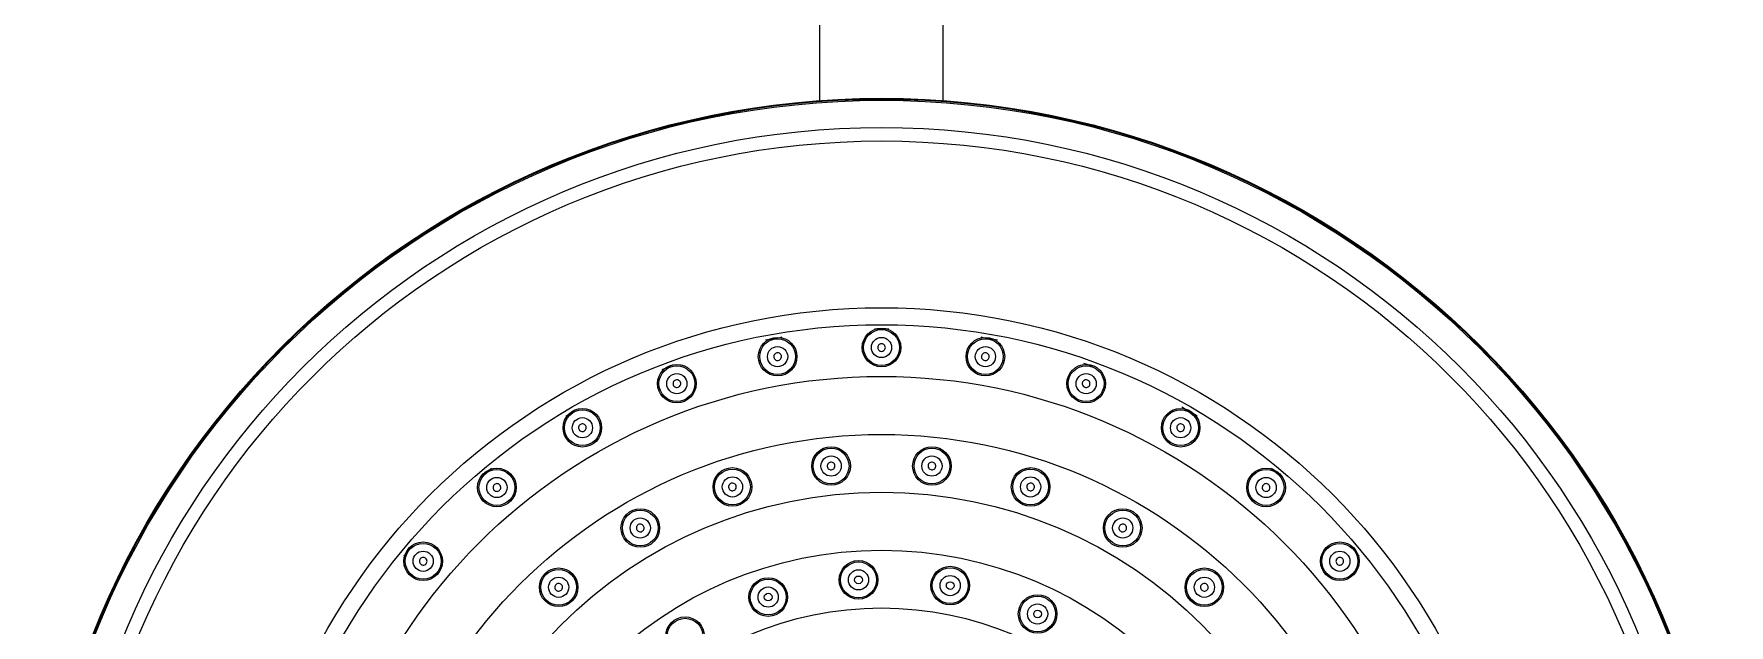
# Model space of a CAD drawing. Header units: millimetres. Extents: x -551172 to 227904, y -3435 to 261611.
# Drawn here: x 170330.8 to 170550.4, y 90977.4 to 91054 of the extents above; entities that cross this region are included whole.
import ezdxf

# ---------------------------------------------------------------- set-up
doc = ezdxf.new("R2010")
doc.units = ezdxf.units.MM
doc.header["$LTSCALE"] = 100
doc.layers.add('F-HAT', color=251, linetype='Continuous')

msp = doc.modelspace()

# ---------------------------------------------------------------- linework, layer by layer
at = {"layer": 'F-HAT'}
for p, q in [((170432.63, 91045.33), (170432.63, 91271.8)), ((170448.63, 91045.33), (170448.63, 91271.8)), ((170459.76, 90997.58), (170459.81, 90997.75)), ((170458.59, 90993.19), (170458.64, 90993.39)), ((170451.06, 90984.42), (170451.01, 90984.23)), ((170449.93, 90980.21), (170449.88, 90980.02))]:
    msp.add_line(p, q, dxfattribs=at)
for centre, radius in [((170440.63, 90935.83), 109.79), ((170440.63, 90935.83), 109.68), ((170440.63, 90935.83), 109.53), ((170440.63, 90935.83), 106.01), ((170440.63, 90935.83), 104.26), ((170440.63, 90935.83), 82.66), ((170440.63, 90935.83), 80.46), ((170440.63, 91013.33), 2.5), ((170440.63, 91013.33), 2.32), ((170427.17, 91012.15), 2.5), ((170427.17, 91012.15), 2.32), ((170427.17, 91012.15), 1.31), ((170440.63, 91013.33), 1.31), ((170454.09, 91012.15), 2.5), ((170454.09, 91012.15), 2.32), ((170454.09, 91012.15), 1.31), ((170414.12, 91008.65), 2.5), ((170414.12, 91008.65), 2.32), ((170467.14, 91008.65), 2.5), ((170467.14, 91008.65), 2.32), ((170440.63, 90935.83), 73.76), ((170414.12, 91008.65), 1.31), ((170467.14, 91008.65), 1.31), ((170401.88, 91002.94), 2.5), ((170401.88, 91002.94), 2.32), ((170401.88, 91002.94), 1.31), ((170479.38, 91002.94), 2.5), ((170479.38, 91002.94), 2.32), ((170479.38, 91002.94), 1.31), ((170440.63, 90935.83), 66.24), ((170434.1, 90997.98), 2.5), ((170434.1, 90997.98), 2.32), ((170447.16, 90997.98), 2.5), ((170447.16, 90997.98), 2.32), ((170390.81, 90995.2), 2.5), ((170390.81, 90995.2), 2.32), ((170421.32, 90995.27), 2.5), ((170421.32, 90995.27), 2.32), ((170434.1, 90997.98), 1.31), ((170447.16, 90997.98), 1.31), ((170459.94, 90995.27), 2.5), ((170459.94, 90995.27), 2.32), ((170490.45, 90995.2), 2.5), ((170490.45, 90995.2), 2.32), ((170390.81, 90995.2), 1.31), ((170421.32, 90995.27), 1.31), ((170459.94, 90995.27), 1.31), ((170490.45, 90995.2), 1.31), ((170440.63, 90935.83), 58.76), ((170409.38, 90989.95), 2.5), ((170409.38, 90989.95), 2.32), ((170409.38, 90989.95), 1.31), ((170471.88, 90989.95), 2.5), ((170471.88, 90989.95), 2.32), ((170471.88, 90989.95), 1.31), ((170381.26, 90985.64), 2.5), ((170381.26, 90985.64), 2.32), ((170381.26, 90985.64), 1.31), ((170440.63, 90935.83), 51.24), ((170500, 90985.64), 2.5), ((170500, 90985.64), 2.32), ((170500, 90985.64), 1.31), ((170398.81, 90982.27), 2.5), ((170398.81, 90982.27), 2.32), ((170437.65, 90983.23), 2.5), ((170437.65, 90983.23), 2.32), ((170437.65, 90983.23), 1.31), ((170449.53, 90982.49), 2.5), ((170449.53, 90982.49), 2.32), ((170482.45, 90982.27), 2.5), ((170482.45, 90982.27), 2.32), ((170398.81, 90982.27), 1.31), ((170425.95, 90981), 2.5), ((170425.95, 90981), 2.32), ((170425.95, 90981), 1.31), ((170437.65, 90983.23), 0.5), ((170449.53, 90982.49), 1.31), ((170449.53, 90982.49), 0.5), ((170482.45, 90982.27), 1.31), ((170440.63, 90935.83), 43.76), ((170425.95, 90981), 0.5), ((170460.85, 90978.81), 2.5), ((170460.85, 90978.81), 2.32), ((170460.85, 90978.81), 1.31), ((170415.18, 90975.93), 2.5), ((170415.18, 90975.93), 2.32), ((170460.85, 90978.81), 0.5)]:
    msp.add_circle(centre, radius, dxfattribs=at)
for start, end in [(89.3325, 90.6661), (99.2872, 100.8366), (79.1614, 80.7115), (109.9989, 110.8672), (70.0011, 70.8393), (120.0033, 120.7866), (59.2118, 60.8674), (129.2273, 130.6163), (49.3828, 50.7709), (139.3828, 140.7709), (39.2273, 40.6163)]:
    msp.add_arc((170440.63, 90935.83), 79.87, start, end, dxfattribs=at)
for points, knots in [([(170427.08, 91012.64), (170427.01, 91012.63), (170426.87, 91012.57), (170426.72, 91012.4), (170426.66, 91012.17), (170426.7, 91011.95), (170426.83, 91011.76), (170427.03, 91011.65), (170427.19, 91011.64), (170427.26, 91011.66)], [0, 0, 0, 0, 0.222134, 0.444291, 0.666477, 0.888675, 1.110861, 1.333018, 1.555152, 1.555152, 1.555152, 1.555152]), ([(170427.26, 91011.66), (170427.33, 91011.67), (170427.47, 91011.73), (170427.62, 91011.9), (170427.69, 91012.12), (170427.65, 91012.35), (170427.51, 91012.54), (170427.31, 91012.65), (170427.16, 91012.65), (170427.08, 91012.64)], [0, 0, 0, 0, 0.222133, 0.444289, 0.666476, 0.888675, 1.110862, 1.333019, 1.555152, 1.555152, 1.555152, 1.555152]), ([(170440.63, 91013.83), (170440.56, 91013.83), (170440.4, 91013.79), (170440.23, 91013.65), (170440.13, 91013.44), (170440.13, 91013.21), (170440.23, 91013), (170440.4, 91012.86), (170440.56, 91012.83), (170440.63, 91012.83)], [0, 0, 0, 0, 0.222134, 0.444291, 0.666477, 0.888675, 1.110861, 1.333018, 1.555152, 1.555152, 1.555152, 1.555152]), ([(170440.63, 91012.83), (170440.7, 91012.83), (170440.85, 91012.86), (170441.03, 91013), (170441.13, 91013.21), (170441.13, 91013.44), (170441.03, 91013.65), (170440.85, 91013.79), (170440.7, 91013.83), (170440.63, 91013.83)], [0, 0, 0, 0, 0.222133, 0.444289, 0.666476, 0.888675, 1.110862, 1.333019, 1.555152, 1.555152, 1.555152, 1.555152]), ([(170454.17, 91012.64), (170454.1, 91012.65), (170453.95, 91012.65), (170453.75, 91012.54), (170453.61, 91012.35), (170453.57, 91012.12), (170453.63, 91011.9), (170453.79, 91011.73), (170453.93, 91011.67), (170454, 91011.66)], [0, 0, 0, 0, 0.222134, 0.444291, 0.666477, 0.888675, 1.110861, 1.333018, 1.555152, 1.555152, 1.555152, 1.555152]), ([(170454, 91011.66), (170454.07, 91011.64), (170454.23, 91011.65), (170454.43, 91011.76), (170454.56, 91011.95), (170454.6, 91012.17), (170454.54, 91012.4), (170454.39, 91012.57), (170454.25, 91012.63), (170454.17, 91012.64)], [0, 0, 0, 0, 0.222133, 0.444289, 0.666476, 0.888675, 1.110862, 1.333019, 1.555152, 1.555152, 1.555152, 1.555152]), ([(170413.95, 91009.12), (170413.88, 91009.1), (170413.75, 91009.01), (170413.63, 91008.82), (170413.61, 91008.59), (170413.69, 91008.37), (170413.85, 91008.21), (170414.07, 91008.14), (170414.22, 91008.16), (170414.29, 91008.18)], [0, 0, 0, 0, 0.222134, 0.444291, 0.666477, 0.888675, 1.110861, 1.333018, 1.555152, 1.555152, 1.555152, 1.555152]), ([(170414.29, 91008.18), (170414.36, 91008.21), (170414.49, 91008.29), (170414.61, 91008.49), (170414.64, 91008.72), (170414.56, 91008.93), (170414.39, 91009.09), (170414.17, 91009.17), (170414.02, 91009.15), (170413.95, 91009.12)], [0, 0, 0, 0, 0.222133, 0.444289, 0.666476, 0.888675, 1.110862, 1.333019, 1.555152, 1.555152, 1.555152, 1.555152]), ([(170467.31, 91009.12), (170467.24, 91009.15), (170467.08, 91009.17), (170466.87, 91009.09), (170466.7, 91008.93), (170466.62, 91008.72), (170466.65, 91008.49), (170466.77, 91008.29), (170466.9, 91008.21), (170466.96, 91008.18)], [0, 0, 0, 0, 0.222134, 0.444291, 0.666477, 0.888675, 1.110861, 1.333018, 1.555152, 1.555152, 1.555152, 1.555152]), ([(170466.96, 91008.18), (170467.03, 91008.16), (170467.19, 91008.14), (170467.4, 91008.21), (170467.57, 91008.37), (170467.65, 91008.59), (170467.62, 91008.82), (170467.51, 91009.01), (170467.38, 91009.1), (170467.31, 91009.12)], [0, 0, 0, 0, 0.222133, 0.444289, 0.666476, 0.888675, 1.110862, 1.333019, 1.555152, 1.555152, 1.555152, 1.555152]), ([(170401.63, 91003.38), (170401.57, 91003.34), (170401.45, 91003.23), (170401.37, 91003.02), (170401.39, 91002.79), (170401.5, 91002.59), (170401.69, 91002.46), (170401.92, 91002.43), (170402.07, 91002.47), (170402.13, 91002.51)], [0, 0, 0, 0, 0.222134, 0.444291, 0.666477, 0.888675, 1.110861, 1.333018, 1.555152, 1.555152, 1.555152, 1.555152]), ([(170402.13, 91002.51), (170402.19, 91002.55), (170402.31, 91002.65), (170402.39, 91002.87), (170402.37, 91003.1), (170402.26, 91003.29), (170402.07, 91003.42), (170401.84, 91003.46), (170401.69, 91003.41), (170401.63, 91003.38)], [0, 0, 0, 0, 0.222133, 0.444289, 0.666476, 0.888675, 1.110862, 1.333019, 1.555152, 1.555152, 1.555152, 1.555152]), ([(170479.63, 91003.38), (170479.56, 91003.41), (170479.42, 91003.46), (170479.19, 91003.42), (170479, 91003.29), (170478.89, 91003.1), (170478.87, 91002.87), (170478.95, 91002.65), (170479.07, 91002.55), (170479.13, 91002.51)], [0, 0, 0, 0, 0.222134, 0.444291, 0.666477, 0.888675, 1.110861, 1.333018, 1.555152, 1.555152, 1.555152, 1.555152]), ([(170479.13, 91002.51), (170479.19, 91002.47), (170479.34, 91002.43), (170479.57, 91002.46), (170479.76, 91002.59), (170479.87, 91002.79), (170479.89, 91003.02), (170479.81, 91003.23), (170479.69, 91003.34), (170479.63, 91003.38)], [0, 0, 0, 0, 0.222133, 0.444289, 0.666476, 0.888675, 1.110862, 1.333019, 1.555152, 1.555152, 1.555152, 1.555152]), ([(170434.04, 90998.48), (170433.97, 90998.47), (170433.82, 90998.42), (170433.66, 90998.26), (170433.58, 90998.05), (170433.61, 90997.82), (170433.73, 90997.62), (170433.92, 90997.5), (170434.07, 90997.48), (170434.15, 90997.49)], [0, 0, 0, 0, 0.222339, 0.444684, 0.667037, 0.889392, 1.111744, 1.334089, 1.556428, 1.556428, 1.556428, 1.556428]), ([(170434.15, 90997.49), (170434.22, 90997.5), (170434.37, 90997.54), (170434.53, 90997.71), (170434.61, 90997.92), (170434.59, 90998.15), (170434.46, 90998.35), (170434.27, 90998.47), (170434.12, 90998.49), (170434.04, 90998.48)], [0, 0, 0, 0, 0.222339, 0.444684, 0.667036, 0.889392, 1.111744, 1.334089, 1.556428, 1.556428, 1.556428, 1.556428]), ([(170447.21, 90998.48), (170447.14, 90998.49), (170446.99, 90998.47), (170446.79, 90998.35), (170446.67, 90998.15), (170446.65, 90997.92), (170446.73, 90997.71), (170446.89, 90997.54), (170447.04, 90997.5), (170447.11, 90997.49)], [0, 0, 0, 0, 0.222339, 0.444684, 0.667037, 0.889392, 1.111744, 1.334089, 1.556428, 1.556428, 1.556428, 1.556428]), ([(170447.11, 90997.49), (170447.18, 90997.48), (170447.34, 90997.5), (170447.53, 90997.62), (170447.65, 90997.82), (170447.68, 90998.05), (170447.6, 90998.26), (170447.43, 90998.42), (170447.29, 90998.47), (170447.21, 90998.48)], [0, 0, 0, 0, 0.222339, 0.444684, 0.667036, 0.889392, 1.111744, 1.334089, 1.556428, 1.556428, 1.556428, 1.556428]), ([(170390.49, 90995.58), (170390.44, 90995.53), (170390.34, 90995.41), (170390.3, 90995.18), (170390.35, 90994.96), (170390.5, 90994.78), (170390.71, 90994.69), (170390.94, 90994.69), (170391.08, 90994.76), (170391.13, 90994.81)], [0, 0, 0, 0, 0.222134, 0.444291, 0.666477, 0.888675, 1.110861, 1.333018, 1.555152, 1.555152, 1.555152, 1.555152]), ([(170391.13, 90994.81), (170391.19, 90994.86), (170391.28, 90994.98), (170391.33, 90995.21), (170391.27, 90995.43), (170391.13, 90995.61), (170390.92, 90995.7), (170390.69, 90995.7), (170390.55, 90995.62), (170390.49, 90995.58)], [0, 0, 0, 0, 0.222133, 0.444289, 0.666476, 0.888675, 1.110862, 1.333019, 1.555152, 1.555152, 1.555152, 1.555152]), ([(170421.16, 90995.74), (170421.09, 90995.72), (170420.96, 90995.64), (170420.83, 90995.45), (170420.8, 90995.22), (170420.87, 90995), (170421.03, 90994.84), (170421.25, 90994.76), (170421.4, 90994.77), (170421.47, 90994.79)], [0, 0, 0, 0, 0.222339, 0.444684, 0.667037, 0.889392, 1.111744, 1.334089, 1.556428, 1.556428, 1.556428, 1.556428]), ([(170421.47, 90994.79), (170421.54, 90994.82), (170421.67, 90994.89), (170421.8, 90995.09), (170421.83, 90995.31), (170421.76, 90995.53), (170421.6, 90995.7), (170421.39, 90995.78), (170421.23, 90995.77), (170421.16, 90995.74)], [0, 0, 0, 0, 0.222339, 0.444684, 0.667036, 0.889392, 1.111744, 1.334089, 1.556428, 1.556428, 1.556428, 1.556428]), ([(170460.1, 90995.74), (170460.03, 90995.77), (170459.87, 90995.78), (170459.66, 90995.7), (170459.5, 90995.53), (170459.43, 90995.31), (170459.46, 90995.09), (170459.59, 90994.89), (170459.72, 90994.82), (170459.79, 90994.79)], [0, 0, 0, 0, 0.222339, 0.444684, 0.667037, 0.889392, 1.111744, 1.334089, 1.556428, 1.556428, 1.556428, 1.556428]), ([(170459.79, 90994.79), (170459.86, 90994.77), (170460.01, 90994.76), (170460.23, 90994.84), (170460.39, 90995), (170460.46, 90995.22), (170460.43, 90995.45), (170460.3, 90995.64), (170460.17, 90995.72), (170460.1, 90995.74)], [0, 0, 0, 0, 0.222339, 0.444684, 0.667036, 0.889392, 1.111744, 1.334089, 1.556428, 1.556428, 1.556428, 1.556428]), ([(170490.77, 90995.58), (170490.71, 90995.62), (170490.57, 90995.7), (170490.34, 90995.7), (170490.13, 90995.61), (170489.99, 90995.43), (170489.93, 90995.21), (170489.97, 90994.98), (170490.07, 90994.86), (170490.12, 90994.81)], [0, 0, 0, 0, 0.222134, 0.444291, 0.666477, 0.888675, 1.110861, 1.333018, 1.555152, 1.555152, 1.555152, 1.555152]), ([(170490.12, 90994.81), (170490.18, 90994.76), (170490.32, 90994.69), (170490.55, 90994.69), (170490.76, 90994.78), (170490.9, 90994.96), (170490.96, 90995.18), (170490.92, 90995.41), (170490.82, 90995.53), (170490.77, 90995.58)], [0, 0, 0, 0, 0.222133, 0.444289, 0.666476, 0.888675, 1.110862, 1.333019, 1.555152, 1.555152, 1.555152, 1.555152]), ([(170409.13, 90990.39), (170409.07, 90990.35), (170408.95, 90990.24), (170408.87, 90990.03), (170408.89, 90989.8), (170409, 90989.6), (170409.19, 90989.47), (170409.42, 90989.44), (170409.57, 90989.48), (170409.63, 90989.52)], [0, 0, 0, 0, 0.222339, 0.444684, 0.667037, 0.889392, 1.111744, 1.334089, 1.556428, 1.556428, 1.556428, 1.556428]), ([(170409.63, 90989.52), (170409.69, 90989.56), (170409.81, 90989.66), (170409.89, 90989.88), (170409.87, 90990.11), (170409.76, 90990.3), (170409.57, 90990.43), (170409.34, 90990.47), (170409.19, 90990.42), (170409.13, 90990.39)], [0, 0, 0, 0, 0.222339, 0.444684, 0.667036, 0.889392, 1.111744, 1.334089, 1.556428, 1.556428, 1.556428, 1.556428]), ([(170472.13, 90990.39), (170472.06, 90990.42), (170471.92, 90990.47), (170471.69, 90990.43), (170471.5, 90990.3), (170471.39, 90990.11), (170471.37, 90989.88), (170471.45, 90989.66), (170471.57, 90989.56), (170471.63, 90989.52)], [0, 0, 0, 0, 0.222339, 0.444684, 0.667037, 0.889392, 1.111744, 1.334089, 1.556428, 1.556428, 1.556428, 1.556428]), ([(170471.63, 90989.52), (170471.69, 90989.48), (170471.84, 90989.44), (170472.07, 90989.47), (170472.26, 90989.6), (170472.37, 90989.8), (170472.39, 90990.03), (170472.31, 90990.24), (170472.19, 90990.35), (170472.13, 90990.39)], [0, 0, 0, 0, 0.222339, 0.444684, 0.667036, 0.889392, 1.111744, 1.334089, 1.556428, 1.556428, 1.556428, 1.556428]), ([(170380.88, 90985.96), (170380.83, 90985.91), (170380.76, 90985.77), (170380.76, 90985.54), (170380.85, 90985.33), (170381.03, 90985.18), (170381.25, 90985.13), (170381.47, 90985.17), (170381.6, 90985.26), (170381.64, 90985.32)], [0, 0, 0, 0, 0.222134, 0.444291, 0.666477, 0.888675, 1.110861, 1.333018, 1.555152, 1.555152, 1.555152, 1.555152]), ([(170381.64, 90985.32), (170381.69, 90985.38), (170381.76, 90985.52), (170381.77, 90985.74), (170381.67, 90985.95), (170381.5, 90986.1), (170381.27, 90986.16), (170381.05, 90986.11), (170380.93, 90986.02), (170380.88, 90985.96)], [0, 0, 0, 0, 0.222133, 0.444289, 0.666476, 0.888675, 1.110862, 1.333019, 1.555152, 1.555152, 1.555152, 1.555152]), ([(170500.38, 90985.96), (170500.33, 90986.02), (170500.21, 90986.11), (170499.98, 90986.16), (170499.76, 90986.1), (170499.59, 90985.95), (170499.49, 90985.74), (170499.5, 90985.52), (170499.57, 90985.38), (170499.61, 90985.32)], [0, 0, 0, 0, 0.222134, 0.444291, 0.666477, 0.888675, 1.110861, 1.333018, 1.555152, 1.555152, 1.555152, 1.555152]), ([(170499.61, 90985.32), (170499.66, 90985.26), (170499.78, 90985.17), (170500.01, 90985.13), (170500.23, 90985.18), (170500.41, 90985.33), (170500.5, 90985.54), (170500.5, 90985.77), (170500.43, 90985.91), (170500.38, 90985.96)], [0, 0, 0, 0, 0.222133, 0.444289, 0.666476, 0.888675, 1.110862, 1.333019, 1.555152, 1.555152, 1.555152, 1.555152]), ([(170398.47, 90982.64), (170398.42, 90982.59), (170398.33, 90982.47), (170398.29, 90982.24), (170398.36, 90982.02), (170398.51, 90981.85), (170398.72, 90981.76), (170398.95, 90981.78), (170399.09, 90981.85), (170399.14, 90981.9)], [0, 0, 0, 0, 0.222339, 0.444684, 0.667037, 0.889392, 1.111744, 1.334089, 1.556428, 1.556428, 1.556428, 1.556428]), ([(170399.14, 90981.9), (170399.2, 90981.95), (170399.29, 90982.08), (170399.32, 90982.3), (170399.26, 90982.52), (170399.11, 90982.7), (170398.89, 90982.78), (170398.66, 90982.77), (170398.53, 90982.69), (170398.47, 90982.64)], [0, 0, 0, 0, 0.222339, 0.444684, 0.667036, 0.889392, 1.111744, 1.334089, 1.556428, 1.556428, 1.556428, 1.556428]), ([(170482.78, 90982.64), (170482.73, 90982.69), (170482.59, 90982.77), (170482.37, 90982.78), (170482.15, 90982.7), (170482, 90982.52), (170481.93, 90982.3), (170481.97, 90982.08), (170482.06, 90981.95), (170482.12, 90981.9)], [0, 0, 0, 0, 0.222339, 0.444684, 0.667037, 0.889392, 1.111744, 1.334089, 1.556428, 1.556428, 1.556428, 1.556428]), ([(170482.12, 90981.9), (170482.17, 90981.85), (170482.3, 90981.78), (170482.53, 90981.76), (170482.75, 90981.85), (170482.9, 90982.02), (170482.97, 90982.24), (170482.93, 90982.47), (170482.84, 90982.59), (170482.78, 90982.64)], [0, 0, 0, 0, 0.222339, 0.444684, 0.667036, 0.889392, 1.111744, 1.334089, 1.556428, 1.556428, 1.556428, 1.556428])]:
    msp.add_open_spline(points, degree=3, knots=knots, dxfattribs=at)

doc.saveas('drawing.dxf')
